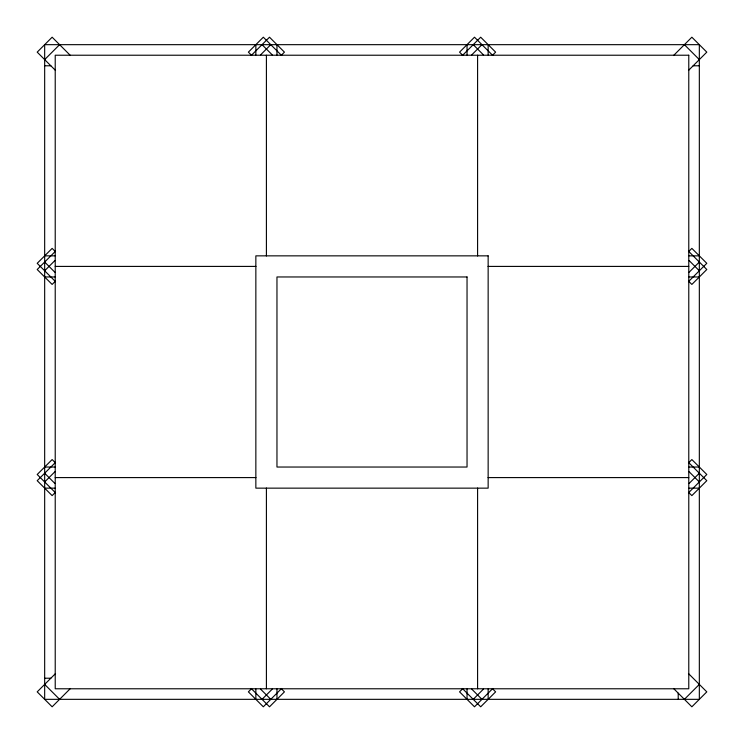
<?xml version="1.0" encoding="UTF-8"?>
<svg xmlns="http://www.w3.org/2000/svg" width="744" height="744" viewBox="0 0 744 744"><rect width="100%" height="100%" fill="white"/><g stroke="black" fill="none" stroke-linecap="round" stroke-linejoin="round"><path stroke-width="1.12" d="M44.668 59.604L59.604 44.668M55.521 251.184L37.2 269.505L52.136 284.431L55.121 281.446M251.184 55.521L269.505 37.2L284.431 52.136L281.446 55.121M44.668 270.779L54.935 260.512M260.512 54.935L270.779 44.668M55.521 462.368L37.2 480.68L52.136 495.616L55.121 492.63M462.368 55.521L480.68 37.2L495.616 52.136L492.63 55.121M44.668 481.963L54.935 471.696M471.696 54.935L481.963 44.668M55.521 673.553L37.2 691.864L52.136 706.8L70.448 688.479M673.553 55.521L691.864 37.2L706.8 52.136L688.479 70.448M251.37 688.879L248.384 691.864L263.32 706.8L281.632 688.479M688.879 251.37L691.864 248.384L706.8 263.32L688.479 281.632M262.037 699.332L272.304 689.065M689.065 272.304L699.332 262.037M462.554 688.879L459.569 691.864L474.495 706.8L492.816 688.479M688.879 462.554L691.864 459.569L706.8 474.495L688.479 492.816M473.221 699.332L483.488 689.065M689.065 483.488L699.332 473.221M684.396 699.332L699.332 684.396M44.668 65.788L50.852 65.788M693.148 65.788L699.332 65.788M44.668 255.852L55 255.852M689 255.852L699.332 255.852M55.223 266.408L255.964 266.408M488.036 266.408L688.777 266.408M44.668 276.963L55 276.963M689 276.963L699.332 276.963M44.668 467.037L55 467.037M689 467.037L699.332 467.037M55.223 477.592L255.964 477.592M488.036 477.592L688.777 477.592M44.668 488.148L55 488.148M689 488.148L699.332 488.148M44.668 678.212L50.852 678.212M684.396 44.668L699.332 59.604M492.816 55.521L474.495 37.2L459.569 52.136L462.554 55.121M688.479 251.184L706.8 269.505L691.864 284.431L688.879 281.446M473.221 44.668L483.488 54.935M689.065 260.512L699.332 270.779M281.632 55.521L263.32 37.2L248.384 52.136L251.37 55.121M688.479 462.368L706.8 480.68L691.864 495.616L688.879 492.63M262.037 44.668L272.304 54.935M689.065 471.696L699.332 481.963M70.448 55.521L52.136 37.2L37.2 52.136L55.521 70.448M688.479 673.553L706.8 691.864L691.864 706.8L673.553 688.479M55.121 251.37L52.136 248.384L37.2 263.32L55.521 281.632M492.63 688.879L495.616 691.864L480.68 706.8L462.368 688.479M44.668 262.037L54.935 272.304M471.696 689.065L481.963 699.332M55.121 462.554L52.136 459.569L37.2 474.495L55.521 492.816M281.446 688.879L284.431 691.864L269.505 706.8L251.184 688.479M44.668 473.221L54.935 483.488M260.512 689.065L270.779 699.332M44.668 684.396L59.604 699.332M678.212 693.148L678.212 699.332M488.148 44.668L488.148 55M488.148 689L488.148 699.332M477.592 55.223L477.592 255.964M477.592 488.036L477.592 688.777M467.037 44.668L467.037 55M467.037 689L467.037 699.332M276.963 44.668L276.963 55M276.963 689L276.963 699.332M266.408 55.223L266.408 255.964M266.408 488.036L266.408 688.777M255.852 44.668L255.852 55M255.852 689L255.852 699.332M699.332 44.668L44.668 44.668L44.668 699.332L699.332 699.332L699.332 44.668M688.777 55.223L55.223 55.223L55.223 688.777L688.777 688.777L688.777 55.223M488.148 255.852L255.852 255.852L255.852 488.148L488.148 488.148L488.148 255.852M467.037 276.963L276.963 276.963L276.963 467.037L467.037 467.037L467.037 276.963"/></g></svg>
